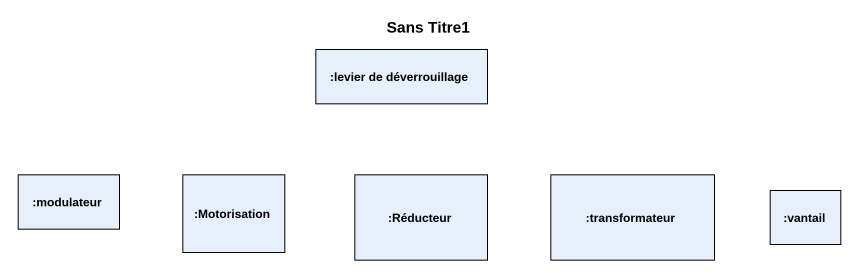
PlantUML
@startuml
title Sans Titre1
rectangle ":levier de déverrouillage" as levier_de_déverrouillage
rectangle ":modulateur" as modulateur
rectangle ":Motorisation" as Motorisation
rectangle ":Réducteur" as Réducteur
rectangle ":transformateur" as transformateur
rectangle ":vantail" as vantail
@enduml
